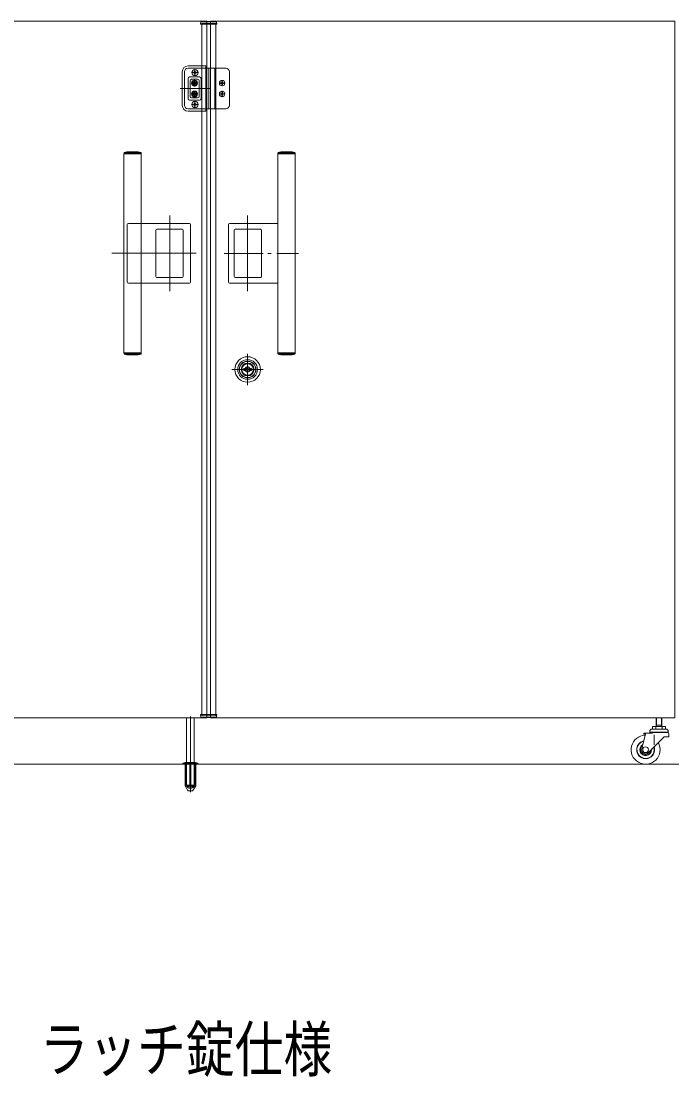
# Model space of a CAD drawing. Units: millimetres, scale not verified. Extents: x -6308 to 6308, y -4455 to 4455.
# Drawn here: x 1389 to 2510, y 316 to 2134 of the extents above; entities that cross this region are included whole.
import ezdxf
from ezdxf.enums import TextEntityAlignment as Align

# ---------------------------------------------------------------- set-up
doc = ezdxf.new("R2010")
doc.units = ezdxf.units.MM
doc.header["$LTSCALE"] = 20
doc.layers.add('0-1_USER1', color=3, linetype='Continuous')
doc.layers.add('0-3_YKK_A1', color=4, linetype='Continuous', lineweight=18)
doc.styles.add('ＭＳ ゴシック', font='')
doc.styles.get('ＭＳ ゴシック').set_extended_font_data('MS Gothic')

msp = doc.modelspace()

# ---------------------------------------------------------------- linework, layer by layer
at = {"layer": '0-3_YKK_A1'}
for p, q in [((1698.63, 2129), (1698.84, 2133.05)), ((1698.63, 2129), (1726.43, 2129)), ((1725.22, 2134), (1699.84, 2134)), ((1700.53, 2131), (1724.53, 2131)), ((1700.53, 2131), (1700.53, 2129)), ((1700.53, 2129), (1700.53, 940)), ((1724.53, 2131), (1724.53, 2129)), ((1724.53, 2129), (1724.53, 940)), ((1726.43, 2129), (1726.22, 2133.05)), ((1676.9, 2057.38), (1707.53, 2057.38)), ((1707.53, 2057.38), (1707.53, 1979.38)), ((1666.9, 1989.38), (1666.9, 2047.38)), ((1670.65, 2047.13), (1670.65, 1989.63)), ((1670.65, 2047.13), (1670.65, 1989.63)), ((1707.53, 2053.38), (1676.9, 2053.38)), ((1676.9, 2053.38), (1741.9, 2053.38)), ((1679.4, 2038.38), (1696.9, 2038.38)), ((1696.9, 2038.38), (1679.4, 2038.38)), ((1696.9, 2038.38), (1679.4, 2038.38)), ((1694.47, 2045.88), (1683.09, 2045.88)), ((1691.9, 2045.88), (1685.65, 2045.88)), ((1686.19, 2046.31), (1686.19, 2045.44)), ((1687.72, 2046.31), (1686.19, 2046.31)), ((1687.72, 2045.44), (1686.19, 2045.44)), ((1689.22, 2048.47), (1688.34, 2048.47)), ((1688.34, 2048.47), (1688.34, 2046.94)), ((1688.34, 2044.81), (1688.34, 2043.28)), ((1689.22, 2043.28), (1688.34, 2043.28)), ((1688.78, 2040.19), (1688.78, 2051.56)), ((1688.78, 2042.75), (1688.78, 2049)), ((1689.22, 2048.47), (1689.22, 2046.94)), ((1689.22, 2044.81), (1689.22, 2043.28)), ((1691.37, 2046.31), (1689.84, 2046.31)), ((1691.37, 2045.44), (1689.84, 2045.44)), ((1691.37, 2046.31), (1691.37, 2045.44)), ((1708.78, 2053.38), (1708.78, 1983.38)), ((1709.4, 2053.38), (1709.4, 1983.38)), ((1712.53, 2053.38), (1712.53, 1983.38)), ((1723.15, 2053.38), (1723.15, 1983.38)), ((1748.15, 2047.13), (1748.15, 1989.63)), ((1676.9, 2035.88), (1676.9, 2000.88)), ((1676.9, 2000.88), (1676.9, 2035.88)), ((1676.9, 2035.88), (1676.9, 2000.88)), ((1680.33, 2004.92), (1680.33, 2031.83)), ((1682.53, 2027.75), (1693.78, 2027.75)), ((1682.83, 2034.33), (1693.48, 2034.33)), ((1688.15, 2033.38), (1688.15, 2022.13)), ((1688.67, 2026.21), (1688.67, 2025.19)), ((1695.98, 2031.83), (1695.98, 2004.92)), ((1699.4, 2035.88), (1699.4, 2000.88)), ((1699.4, 2000.88), (1699.4, 2035.88)), ((1699.4, 2000.88), (1699.4, 2035.88)), ((1740.97, 2027.75), (1730.34, 2027.75)), ((1730.47, 2027.75), (1740.84, 2027.75)), ((1733.09, 2028.19), (1733.09, 2027.31)), ((1733.09, 2028.19), (1734.59, 2028.19)), ((1733.09, 2027.31), (1734.59, 2027.31)), ((1735.22, 2030.31), (1736.09, 2030.31)), ((1735.22, 2030.31), (1735.22, 2028.81)), ((1735.22, 2026.69), (1735.22, 2025.19)), ((1735.22, 2025.19), (1736.09, 2025.19)), ((1735.65, 2022.44), (1735.65, 2033.06)), ((1735.65, 2022.56), (1735.65, 2032.94)), ((1736.09, 2030.31), (1736.09, 2028.81)), ((1736.09, 2026.69), (1736.09, 2025.19)), ((1736.72, 2028.19), (1738.22, 2028.19)), ((1736.72, 2027.31), (1738.22, 2027.31)), ((1738.22, 2028.19), (1738.22, 2027.31)), ((1663.41, 2018.38), (1716.02, 2018.38)), ((1682.53, 2009), (1693.78, 2009)), ((1693.48, 2002.42), (1682.83, 2002.42)), ((1688.15, 2014.63), (1688.15, 2003.38)), ((1688.67, 2007.46), (1688.67, 2006.44)), ((1740.97, 2009), (1730.34, 2009)), ((1730.47, 2009), (1740.84, 2009)), ((1733.09, 2009.44), (1733.09, 2008.56)), ((1733.09, 2009.44), (1734.59, 2009.44)), ((1733.09, 2008.56), (1734.59, 2008.56)), ((1735.22, 2011.56), (1736.09, 2011.56)), ((1735.22, 2011.56), (1735.22, 2010.06)), ((1735.22, 2007.94), (1735.22, 2006.44)), ((1735.22, 2006.44), (1736.09, 2006.44)), ((1735.65, 2003.69), (1735.65, 2014.31)), ((1735.65, 2003.81), (1735.65, 2014.19)), ((1736.09, 2011.56), (1736.09, 2010.06)), ((1736.09, 2007.94), (1736.09, 2006.44)), ((1736.72, 2009.44), (1738.22, 2009.44)), ((1736.72, 2008.56), (1738.22, 2008.56)), ((1738.22, 2009.44), (1738.22, 2008.56)), ((1707.53, 1983.38), (1676.9, 1983.38)), ((1741.9, 1983.38), (1676.9, 1983.38)), ((1696.9, 1998.38), (1679.4, 1998.38)), ((1679.4, 1998.38), (1696.9, 1998.38)), ((1679.4, 1998.38), (1696.9, 1998.38)), ((1694.47, 1990.88), (1683.09, 1990.88)), ((1691.9, 1990.88), (1685.65, 1990.88)), ((1686.19, 1991.31), (1686.19, 1990.44)), ((1687.72, 1991.31), (1686.19, 1991.31)), ((1687.72, 1990.44), (1686.19, 1990.44)), ((1689.22, 1993.47), (1688.34, 1993.47)), ((1688.34, 1993.47), (1688.34, 1991.94)), ((1688.34, 1989.81), (1688.34, 1988.28)), ((1689.22, 1988.28), (1688.34, 1988.28)), ((1688.78, 1985.19), (1688.78, 1996.56)), ((1688.78, 1987.75), (1688.78, 1994)), ((1689.22, 1993.47), (1689.22, 1991.94)), ((1689.22, 1989.81), (1689.22, 1988.28)), ((1691.37, 1991.31), (1689.84, 1991.31)), ((1691.37, 1990.44), (1689.84, 1990.44)), ((1691.37, 1991.31), (1691.37, 1990.44)), ((1707.53, 1983.38), (1712.53, 1983.38)), ((1707.53, 1979.38), (1676.9, 1979.38)), ((1591.18, 1909.56), (1571.68, 1909.56)), ((1568.43, 1906.06), (1566.43, 1906.06)), ((1566.43, 1563.06), (1566.43, 1906.06)), ((1566.73, 1907.43), (1566.73, 1906.06)), ((1567.71, 1907.86), (1595.15, 1907.86)), ((1596.43, 1906.06), (1568.43, 1906.06)), ((1596.13, 1906.06), (1596.13, 1907.43)), ((1596.43, 1563.06), (1596.43, 1906.06)), ((1831.53, 1905.94), (1831.53, 1562.94)), ((1859.53, 1905.94), (1831.53, 1905.94)), ((1831.83, 1907.31), (1831.83, 1905.94)), ((1832.81, 1907.75), (1860.25, 1907.75)), ((1856.28, 1909.44), (1836.78, 1909.44)), ((1861.53, 1905.94), (1859.53, 1905.94)), ((1861.23, 1905.94), (1861.23, 1907.31)), ((1861.53, 1905.94), (1861.53, 1562.94)), ((1572.13, 1784.06), (1572.13, 1701.56)), ((1574.13, 1786.06), (1596.43, 1786.06)), ((1596.43, 1786.06), (1679.43, 1786.06)), ((1645.53, 1669.1), (1645.53, 1799.9)), ((1681.43, 1784.06), (1681.43, 1685.06)), ((1746.53, 1684.94), (1746.53, 1783.94)), ((1748.53, 1785.94), (1831.53, 1785.94)), ((1779.53, 1799.9), (1779.53, 1669.1)), ((1621.53, 1694.56), (1621.53, 1774.56)), ((1667.03, 1776.06), (1623.03, 1776.06)), ((1668.53, 1774.56), (1668.53, 1694.56)), ((1756.53, 1694.44), (1756.53, 1774.44)), ((1802.03, 1775.94), (1758.03, 1775.94)), ((1803.53, 1774.44), (1803.53, 1694.44)), ((1690.94, 1734.56), (1545.53, 1734.56)), ((1806.25, 1734.44), (1739.42, 1734.44)), ((1814.56, 1734.44), (1820.3, 1734.44)), ((1830.07, 1734.44), (1867.03, 1734.44)), ((1572.13, 1701.56), (1572.13, 1685.06)), ((1623.03, 1693.06), (1667.03, 1693.06)), ((1758.03, 1692.94), (1802.03, 1692.94)), ((1574.13, 1683.06), (1596.43, 1683.06)), ((1596.43, 1683.06), (1679.43, 1683.06)), ((1748.53, 1682.94), (1831.53, 1682.94)), ((1596.43, 1563.06), (1566.43, 1563.06)), ((1566.73, 1561.69), (1566.73, 1563.06)), ((1567.71, 1561.25), (1595.15, 1561.25)), ((1591.18, 1559.56), (1571.68, 1559.56)), ((1596.13, 1563.06), (1596.13, 1561.69)), ((1779.53, 1507.44), (1779.53, 1561.44)), ((1831.53, 1562.94), (1861.53, 1562.94)), ((1831.83, 1562.94), (1831.83, 1561.57)), ((1860.25, 1561.14), (1832.81, 1561.14)), ((1836.78, 1559.44), (1856.28, 1559.44)), ((1861.23, 1561.57), (1861.23, 1562.94)), ((1752.53, 1534.44), (1806.53, 1534.44)), ((1772.83, 1532.79), (1772.83, 1536.09)), ((1775.34, 1536.09), (1772.83, 1536.09)), ((1775.34, 1532.79), (1772.83, 1532.79)), ((1775.37, 1533.5), (1775.37, 1535.38)), ((1775.67, 1535.68), (1776.32, 1535.68)), ((1775.67, 1533.2), (1776.32, 1533.2)), ((1776.43, 1535.72), (1776.62, 1535.85)), ((1776.43, 1533.17), (1776.62, 1533.04)), ((1776.62, 1535.85), (1777.68, 1535.85)), ((1776.62, 1533.04), (1777.68, 1533.04)), ((1777.68, 1535.85), (1777.78, 1535.48)), ((1777.68, 1533.04), (1777.84, 1533.61)), ((1777.93, 1535.48), (1777.78, 1535.48)), ((1778.03, 1533.76), (1778.22, 1533.76)), ((1778.49, 1534.58), (1778.21, 1535.29)), ((1778.49, 1533.41), (1778.41, 1533.63)), ((1778.49, 1533.41), (1779.64, 1533.41)), ((1778.63, 1534.48), (1778.86, 1534.48)), ((1779.01, 1534.61), (1779.12, 1535.23)), ((1780.57, 1535.48), (1779.42, 1535.48)), ((1780.05, 1534.28), (1779.94, 1533.65)), ((1780.43, 1534.4), (1780.2, 1534.4)), ((1780.57, 1535.48), (1780.65, 1535.25)), ((1780.57, 1534.31), (1780.85, 1533.59)), ((1781.03, 1535.12), (1780.84, 1535.12)), ((1781.13, 1533.41), (1781.28, 1533.41)), ((1781.37, 1535.85), (1781.22, 1535.27)), ((1781.37, 1533.04), (1781.28, 1533.41)), ((1782.44, 1535.85), (1781.37, 1535.85)), ((1782.63, 1535.72), (1782.44, 1535.85)), ((1783.39, 1535.68), (1782.74, 1535.68)), ((1783.39, 1533.2), (1782.74, 1533.2)), ((1783.69, 1533.5), (1783.69, 1535.38)), ((1786.23, 1536.09), (1783.72, 1536.09)), ((1786.23, 1532.79), (1783.72, 1532.79)), ((1786.23, 1532.79), (1786.23, 1536.09)), ((1674.53, 857.5), (1674.53, 934.5)), ((1681.03, 936.5), (1681.03, 806.5)), ((1687.53, 857.5), (1687.53, 934.5)), ((1698.63, 940), (1726.43, 940)), ((1698.63, 940), (1698.84, 935.95)), ((1725.22, 935), (1699.84, 935)), ((1700.53, 938), (1700.53, 940)), ((1700.53, 938), (1724.53, 938)), ((1724.53, 938), (1724.53, 940)), ((1726.43, 940), (1726.22, 935.95)), ((2483.03, 923), (2483.03, 934.5)), ((2483.84, 934.5), (2483.84, 923)), ((2492.22, 934.5), (2492.22, 923)), ((2493.03, 934.5), (2493.03, 923)), ((2472.03, 911), (2472.03, 910)), ((2504.03, 910), (2472.03, 910)), ((2500.03, 915), (2476.03, 915)), ((2477.06, 919.5), (2499, 919.5)), ((2477.06, 919.5), (2477.06, 915)), ((2482.54, 919.5), (2482.54, 915)), ((2483.03, 919.5), (2483.03, 923)), ((2493.03, 921.5), (2483.03, 921.5)), ((2483.84, 921.5), (2483.03, 920.1)), ((2483.84, 923), (2483.84, 921.5)), ((2492.22, 923), (2492.22, 921.5)), ((2492.22, 921.5), (2493.03, 920.1)), ((2493.03, 923), (2493.03, 919.5)), ((2493.51, 919.5), (2493.51, 915)), ((2499, 919.5), (2499, 915)), ((2504.03, 911), (2504.03, 910)), ((2476.86, 908), (2462.03, 908)), ((2462.03, 908), (2462.03, 906.5)), ((2465.02, 906.5), (2462.03, 906.5)), ((2496.93, 901.5), (2469.98, 874.55)), ((2503.03, 909), (2473.03, 909)), ((2480.03, 887.76), (2480.03, 904.88)), ((2505.03, 901.5), (2496.93, 901.5)), ((2505.03, 907), (2505.03, 901.5)), ((1668.03, 855.34), (1668.03, 854.5)), ((1668.32, 856.04), (1693.74, 856.04)), ((1672.03, 857.5), (1668.69, 856.28)), ((1672.03, 857.5), (1690.03, 857.5)), ((1673.2, 857.5), (1673.7, 857)), ((1674.03, 819.44), (1673.7, 857)), ((1673.7, 857), (1688.36, 857)), ((1687.53, 857.5), (1687.53, 818.7)), ((1688.03, 819.44), (1688.36, 857)), ((1688.86, 857.5), (1688.36, 857)), ((1690.03, 857.5), (1693.37, 856.28)), ((1694.03, 855.34), (1694.03, 854.5)), ((-786.64, 854.5), (3654.25, 854.5)), ((1668.03, 854.5), (1694.03, 854.5)), ((1671.78, 854.5), (1671.78, 817.47)), ((1672.34, 854.5), (1672.34, 816.5)), ((1680.03, 854.5), (1680.03, 816.5)), ((1682.03, 854.5), (1682.03, 816.5)), ((1689.72, 854.5), (1689.72, 816.5)), ((1690.28, 854.5), (1690.28, 817.47)), ((1674.58, 818.38), (1674.58, 818.7)), ((1674.58, 818.38), (1687.48, 818.38)), ((1687.48, 818.7), (1687.48, 818.38)), ((1671.78, 817.47), (1676.67, 809)), ((1672.34, 816.5), (1680.03, 816.5)), ((1677.54, 808.5), (1684.52, 808.5)), ((1680.03, 817.47), (1682.03, 817.47)), ((1682.03, 816.5), (1689.72, 816.5)), ((1690.28, 817.47), (1685.39, 809))]:
    msp.add_line(p, q, dxfattribs=at)
for points in [[(909.53, 2134.5), (1709.53, 2134.5), (1709.53, 934.5), (909.53, 934.5)], [(2515.53, 2134.5), (1715.53, 2134.5), (1715.53, 934.5), (2515.53, 934.5)]]:
    msp.add_lwpolyline(points, close=True, dxfattribs=at)
for points in [[(1686.62, 2027.24), (1685.59, 2027.24), (1685.59, 2028.26), (1686.62, 2028.26)], [(1687.64, 2029.29), (1687.64, 2030.31), (1688.67, 2030.31), (1688.67, 2029.29)], [(1688.67, 2025.19), (1687.64, 2025.19), (1687.64, 2026.21)], [(1689.69, 2028.26), (1690.72, 2028.26), (1690.72, 2027.24), (1689.69, 2027.24)], [(1686.62, 2008.49), (1685.59, 2008.49), (1685.59, 2009.51), (1686.62, 2009.51)], [(1687.64, 2010.54), (1687.64, 2011.56), (1688.67, 2011.56), (1688.67, 2010.54)], [(1688.67, 2006.44), (1687.64, 2006.44), (1687.64, 2007.46)], [(1689.69, 2009.51), (1690.72, 2009.51), (1690.72, 2008.49), (1689.69, 2008.49)], [(1782.63, 1533.17), (1782.44, 1533.04), (1781.37, 1533.04)], [(2458.27, 881.31), (2465.02, 906.5), (2465.02, 908)], [(1687.53, 818.7), (1674.53, 818.7), (1674.53, 857.5)]]:
    msp.add_lwpolyline(points, dxfattribs=at)
for centre, radius in [((1688.78, 2045.88), 5.31), ((1688.15, 2027.75), 5.12), ((1688.15, 2027.75), 4.38), ((1688.15, 2027.75), 2.81), ((1735.65, 2027.75), 4.69), ((1688.15, 2009), 5.12), ((1688.15, 2009), 4.38), ((1688.15, 2009), 2.81), ((1735.65, 2009), 4.69), ((1688.78, 1990.88), 5.31), ((1779.53, 1534.44), 22), ((1779.53, 1534.44), 17), ((1779.53, 1534.44), 14.4), ((1779.53, 1534.44), 14), ((1779.53, 1534.44), 11.1), ((1779.53, 1534.44), 10.9), ((1779.53, 1534.44), 9.9), ((1779.53, 1534.44), 4.3), ((2465.03, 879.5), 5)]:
    msp.add_circle(centre, radius, dxfattribs=at)
for centre, radius, start, end in [((1699.84, 2133), 1, 90, 177), ((1725.22, 2133), 1, 3, 90), ((1676.9, 2047.38), 10, 90, 180), ((1676.9, 2047.13), 6.25, 90, 180), ((1676.9, 2047.13), 6.25, 90, 180), ((1676.9, 2047.13), 6.25, 90, 180), ((1679.4, 2035.88), 2.5, 90, 180), ((1679.4, 2035.88), 2.5, 90, 180), ((1679.4, 2035.88), 2.5, 90, 180), ((1679.4, 2035.88), 2.5, 90, 180), ((1687.72, 2046.94), 0.625, 270, 0), ((1687.72, 2044.81), 0.625, 0, 90), ((1689.84, 2046.94), 0.625, 180, 270), ((1689.84, 2044.81), 0.625, 90, 180), ((1696.9, 2035.88), 2.5, 0, 90), ((1696.9, 2035.88), 2.5, 0, 90), ((1696.9, 2035.88), 2.5, 0, 90), ((1696.9, 2035.88), 2.5, 0, 90), ((1741.9, 2047.13), 6.25, 0, 90), ((1686.62, 2029.29), 1.02, 270, 0), ((1686.62, 2026.21), 1.02, 0, 90), ((1689.69, 2029.29), 1.02, 180, 270), ((1689.69, 2026.21), 1.02, 90, 180), ((1734.59, 2028.81), 0.625, 270, 0), ((1734.59, 2026.69), 0.625, 0, 90), ((1736.72, 2028.81), 0.625, 180, 270), ((1736.72, 2026.69), 0.625, 90, 180), ((1679.4, 2000.88), 2.5, 180, 270), ((1679.4, 2000.88), 2.5, 180, 270), ((1679.4, 2000.88), 2.5, 180, 270), ((1679.4, 2000.88), 2.5, 180, 270), ((1686.62, 2010.54), 1.02, 270, 0), ((1686.62, 2007.46), 1.02, 0, 90), ((1689.69, 2010.54), 1.02, 180, 270), ((1689.69, 2007.46), 1.02, 90, 180), ((1696.9, 2000.88), 2.5, 270, 0), ((1696.9, 2000.88), 2.5, 270, 0), ((1696.9, 2000.88), 2.5, 270, 0), ((1696.9, 2000.88), 2.5, 270, 0), ((1734.59, 2010.06), 0.625, 270, 0), ((1734.59, 2007.94), 0.625, 0, 90), ((1736.72, 2010.06), 0.625, 180, 270), ((1736.72, 2007.94), 0.625, 90, 180), ((1676.9, 1989.38), 10, 180, 270), ((1676.9, 1989.63), 6.25, 180, 270), ((1676.9, 1989.63), 6.25, 180, 270), ((1676.9, 1989.63), 6.25, 180, 270), ((1687.72, 1991.94), 0.625, 270, 0), ((1687.72, 1989.81), 0.625, 0, 90), ((1689.84, 1991.94), 0.625, 180, 270), ((1689.84, 1989.81), 0.625, 90, 180), ((1741.9, 1989.63), 6.25, 270, 0), ((1581.43, 1870.77), 40, 104.21682, 110.76843), ((1571.68, 1909.26), 0.3, 90, 104.21682), ((1571.68, 1909.26), 0.3, 61.29529, 90), ((1581.43, 1927.06), 20, 241.29529, 250.4307), ((1581.43, 1927.06), 20, 289.5693, 298.70471), ((1591.18, 1909.26), 0.3, 90, 118.70471), ((1591.18, 1909.26), 0.3, 75.78318, 90), ((1581.43, 1870.77), 40, 69.23157, 75.78318), ((1567.53, 1907.43), 0.8, 110.76843, 180), ((1574.83, 1908.5), 0.3, 250.4307, 279.9206), ((1581.43, 1870.77), 38, 80.0794, 99.9206), ((1588.03, 1908.5), 0.3, 260.0794, 289.5693), ((1595.33, 1907.43), 0.8, 0, 69.23157), ((1832.63, 1907.31), 0.8, 110.76843, 180), ((1846.53, 1870.66), 40, 104.21682, 110.76843), ((1836.78, 1909.14), 0.3, 90, 104.21682), ((1836.78, 1909.14), 0.3, 61.29529, 90), ((1846.53, 1926.95), 20, 241.29529, 250.4307), ((1839.93, 1908.38), 0.3, 250.4307, 279.9206), ((1846.53, 1870.66), 38, 80.0794, 99.9206), ((1853.13, 1908.38), 0.3, 260.0794, 289.5693), ((1846.53, 1926.95), 20, 289.5693, 298.70471), ((1856.28, 1909.14), 0.3, 90, 118.70471), ((1856.28, 1909.14), 0.3, 75.78318, 90), ((1846.53, 1870.66), 40, 69.23157, 75.78318), ((1860.43, 1907.31), 0.8, 0, 69.23157), ((1574.13, 1784.06), 2, 90, 180), ((1679.43, 1784.06), 2, 0, 90), ((1748.53, 1783.94), 2, 90, 180), ((1623.03, 1774.56), 1.5, 90, 180), ((1623.03, 1774.56), 1.5, 90, 180), ((1667.03, 1774.56), 1.5, 0, 90), ((1667.03, 1774.56), 1.5, 0, 90), ((1758.03, 1774.44), 1.5, 90, 180), ((1758.03, 1774.44), 1.5, 90, 180), ((1802.03, 1774.44), 1.5, 0, 90), ((1802.03, 1774.44), 1.5, 0, 90), ((1623.03, 1694.56), 1.5, 180, 270), ((1623.03, 1694.56), 1.5, 180, 270), ((1667.03, 1694.56), 1.5, 270, 0), ((1667.03, 1694.56), 1.5, 270, 0), ((1758.03, 1694.44), 1.5, 180, 270), ((1758.03, 1694.44), 1.5, 180, 270), ((1802.03, 1694.44), 1.5, 270, 0), ((1802.03, 1694.44), 1.5, 270, 0), ((1574.13, 1685.06), 2, 180, 270), ((1679.43, 1685.06), 2, 270, 0), ((1748.53, 1684.94), 2, 180, 270), ((1567.53, 1561.69), 0.8, 180, 249.23157), ((1581.43, 1598.34), 40, 249.23157, 255.78318), ((1571.68, 1559.86), 0.3, 255.78318, 270), ((1571.68, 1559.86), 0.3, 270, 298.70471), ((1581.43, 1542.05), 20, 109.5693, 118.70471), ((1574.83, 1560.62), 0.3, 80.0794, 109.5693), ((1581.43, 1598.34), 38, 260.0794, 279.9206), ((1588.03, 1560.62), 0.3, 70.4307, 99.9206), ((1581.43, 1542.05), 20, 61.29529, 70.4307), ((1591.18, 1559.86), 0.3, 241.29529, 270), ((1591.18, 1559.86), 0.3, 270, 284.21682), ((1581.43, 1598.34), 40, 284.21682, 290.76843), ((1595.33, 1561.69), 0.8, 290.76843, 0), ((1832.63, 1561.57), 0.8, 180, 249.23157), ((1846.53, 1598.23), 40, 249.23157, 255.78318), ((1836.78, 1559.74), 0.3, 255.78318, 270), ((1836.78, 1559.74), 0.3, 270, 298.70471), ((1846.53, 1541.94), 20, 109.5693, 118.70471), ((1839.93, 1560.5), 0.3, 80.0794, 109.5693), ((1846.53, 1598.23), 38, 260.0794, 279.9206), ((1853.13, 1560.5), 0.3, 70.4307, 99.9206), ((1846.53, 1541.94), 20, 61.29529, 70.4307), ((1856.28, 1559.74), 0.3, 241.29529, 270), ((1856.28, 1559.74), 0.3, 270, 284.21682), ((1846.53, 1598.23), 40, 284.21682, 290.76843), ((1860.43, 1561.57), 0.8, 290.76843, 0), ((1779.53, 1534.44), 5.65, 163.01998, 196.97968), ((1779.53, 1534.44), 4.5, 21.51019, 158.48981), ((1779.53, 1534.44), 4.5, 201.51019, 338.48981), ((1775.67, 1535.38), 0.3, 90, 180), ((1775.67, 1533.5), 0.3, 180, 270), ((1776.32, 1535.88), 0.2, 270, 305), ((1776.32, 1533), 0.2, 55, 90), ((1778.03, 1533.56), 0.2, 90, 165), ((1777.93, 1535.18), 0.3, 22, 90), ((1778.22, 1533.56), 0.2, 20, 90), ((1778.63, 1534.63), 0.15, 202, 270), ((1778.86, 1534.63), 0.15, 270, 350), ((1779.42, 1535.18), 0.3, 90, 170), ((1779.64, 1533.71), 0.3, 270, 350), ((1780.2, 1534.25), 0.15, 90, 170), ((1780.43, 1534.25), 0.15, 22, 90), ((1780.84, 1535.32), 0.2, 200, 270), ((1781.13, 1533.71), 0.3, 202, 270), ((1781.03, 1535.32), 0.2, 270, 345), ((1782.74, 1535.88), 0.2, 235, 270), ((1782.74, 1533), 0.2, 90, 125), ((1783.39, 1535.38), 0.3, 0, 90), ((1783.39, 1533.5), 0.3, 270, 0), ((1779.53, 1534.44), 5.65, 343.02032, 16.98002), ((1699.84, 936), 1, 183, 270), ((1725.22, 936), 1, 270, 357), ((2476.03, 911), 4, 90, 180), ((2500.03, 911), 4, 360, 90), ((2465.03, 879.5), 25, 91.2602, 28.7398), ((2465.03, 879.5), 15.5, 101.84721, 18.15279), ((2465.03, 879.5), 15, 102.81814, 17.18186), ((2473.03, 907), 2, 90, 150), ((2503.03, 907), 2, 360, 90), ((2465.03, 879.5), 10, 119.427, 0.573), ((2465.03, 879.5), 9, 126.05756, 353.94244), ((2465.03, 879.5), 7, 165, 315), ((1669.03, 855.34), 1, 110, 180), ((1693.03, 855.34), 1, 0, 70), ((1681.03, 819.5), 7, 180.5, 359.5), ((1681.03, 821.8), 7.3, 207.94179, 270), ((1681.03, 821.8), 7.3, 270, 332.05821), ((1677.54, 809.5), 1, 210, 270), ((1684.52, 809.5), 1, 270, 330)]:
    msp.add_arc(centre, radius, start, end, dxfattribs=at)
for centre, major_axis in [((1682.83, 2031.83), (-1.77, 1.77)), ((1693.48, 2031.83), (1.77, 1.77)), ((1682.83, 2004.92), (-1.77, -1.77)), ((1693.48, 2004.92), (1.77, -1.77))]:
    msp.add_ellipse(centre, major_axis=major_axis, ratio=0.999695, start_param=5.4979394, end_param=7.0684312, dxfattribs=at)

# ---------------------------------------------------------------- texts
at = {"layer": '0-1_USER1', "style": 'ＭＳ ゴシック', "width": 0.8}
msp.add_text('ラッチ錠仕様', height=76.98, dxfattribs=at).set_placement((1421.33, 302), align=Align.BOTTOM_LEFT)

doc.saveas('drawing.dxf')
